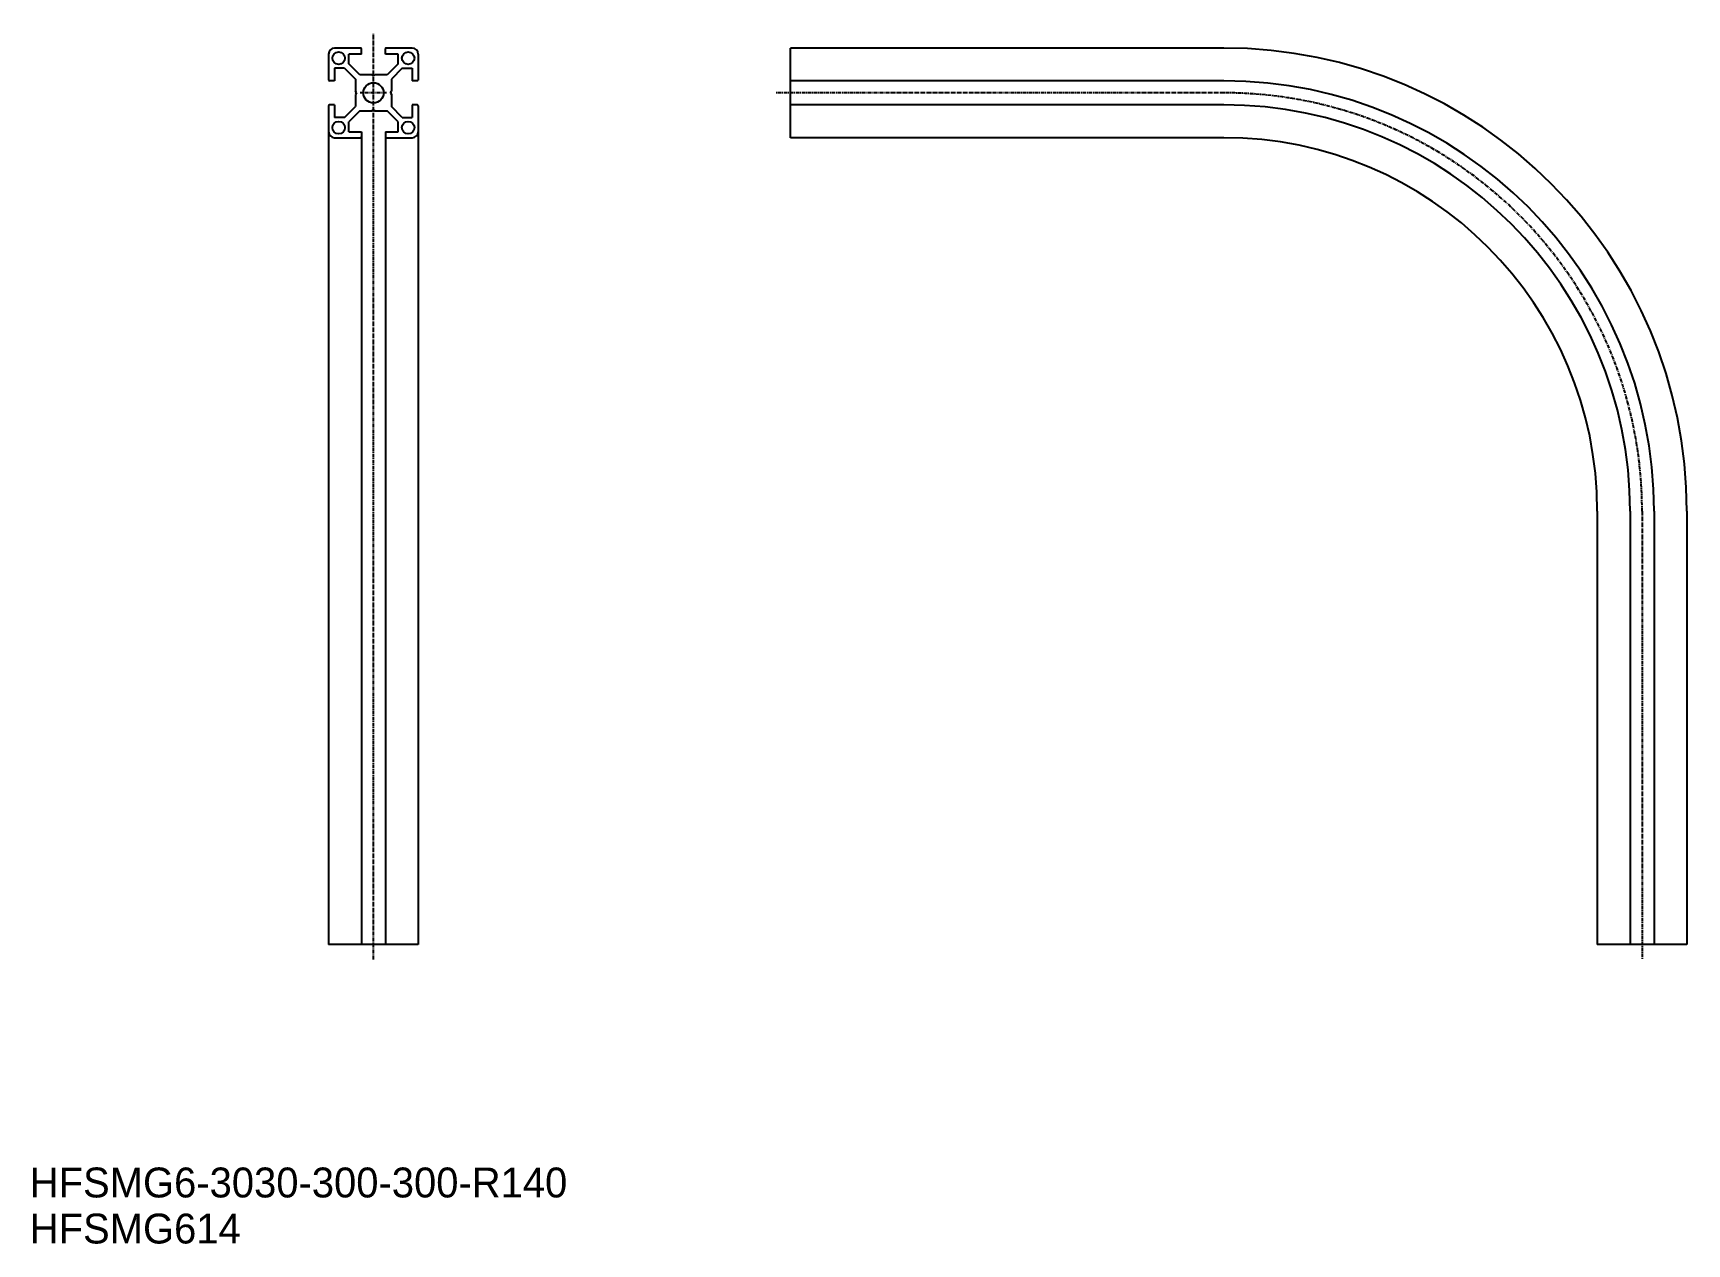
# Model space of a CAD drawing. Extents: x 1 to 555, y 0 to 405.
import ezdxf

# ---------------------------------------------------------------- set-up
doc = ezdxf.new("R2010")
doc.units = 0
doc.linetypes.add('CENTER', pattern=[2, 1.25, -0.25, 0.25, -0.25])
doc.layers.get('0').update_dxf_attribs({"linetype": 'CONTINUOUS'})
doc.layers.add('CENTER', color=1, linetype='CENTER')

msp = doc.modelspace()

# ---------------------------------------------------------------- linework, layer by layer
at = {"color": 7, "linetype": 'CONTINUOUS'}
for p, q in [((110.7, 400), (102, 400)), ((111, 398), (111, 399.7)), ((119, 398), (119, 399.7)), ((128, 400), (119.3, 400)), ((399.56, 400), (254.56, 400)), ((254.56, 370), (254.56, 400)), ((100, 398), (100, 389.3)), ((105.34, 393.25), (102, 393.25)), ((102, 393.25), (102, 389)), ((105.34, 393.25), (109, 389.59)), ((106.75, 394.66), (106.75, 398)), ((111, 398), (106.75, 398)), ((110.41, 391), (106.75, 394.66)), ((123.25, 398), (119, 398)), ((123.25, 394.66), (119.59, 391)), ((124.66, 393.25), (121, 389.59)), ((123.25, 394.66), (123.25, 398)), ((124.66, 393.25), (128, 393.25)), ((128, 393.25), (128, 389)), ((130, 398), (130, 389.3)), ((102, 389), (100.3, 389)), ((109, 389.59), (109, 385.52)), ((114.48, 391), (110.41, 391)), ((115, 390.7), (114.48, 391)), ((115, 390.7), (115.52, 391)), ((119.59, 391), (115.52, 391)), ((121, 389.59), (121, 385.52)), ((129.7, 389), (128, 389)), ((399.56, 389), (254.56, 389)), ((109.3, 385), (109, 385.52)), ((109.3, 385), (109, 384.48)), ((109, 384.48), (109, 380.41)), ((120.7, 385), (121, 385.52)), ((120.7, 385), (121, 384.48)), ((121, 384.48), (121, 380.41)), ((100, 380.7), (100, 100)), ((102, 381), (100.3, 381)), ((102, 381), (102, 376.75)), ((105.34, 376.75), (102, 376.75)), ((105.34, 376.75), (109, 380.41)), ((110.41, 379), (106.75, 375.34)), ((110.41, 379), (114.48, 379)), ((115, 379.3), (114.48, 379)), ((115, 379.3), (115.52, 379)), ((115.52, 379), (119.59, 379)), ((123.25, 375.34), (119.59, 379)), ((124.66, 376.75), (121, 380.41)), ((124.66, 376.75), (128, 376.75)), ((129.7, 381), (128, 381)), ((128, 381), (128, 376.75)), ((130, 380.7), (130, 100)), ((399.56, 381), (254.56, 381)), ((106.75, 372), (106.75, 375.34)), ((106.75, 372), (111, 372)), ((111, 372), (111, 100)), ((119, 372), (119, 100)), ((119, 372), (123.25, 372)), ((123.25, 372), (123.25, 375.34)), ((102, 370), (110.7, 370)), ((119.3, 370), (128, 370)), ((399.56, 370), (254.56, 370)), ((524.56, 245), (524.56, 100)), ((535.56, 245), (535.56, 100)), ((543.56, 245), (543.56, 100)), ((554.56, 245), (554.56, 100)), ((130, 100), (100, 100)), ((554.56, 100), (524.56, 100))]:
    msp.add_line(p, q, dxfattribs=at)
for centre, radius in [((103.38, 396.62), 2.1), ((126.63, 396.62), 2.1), ((115, 385), 3.4), ((103.38, 373.37), 2.1), ((126.63, 373.37), 2.1)]:
    msp.add_circle(centre, radius, dxfattribs=at)
for centre, radius, start, end in [((102, 398), 2, 90, 180), ((110.7, 399.7), 0.3, 0, 90), ((119.3, 399.7), 0.3, 90, 180), ((128, 398), 2, 0, 90), ((399.56, 245), 155, 0, 90), ((100.3, 389.3), 0.3, 180, 270), ((129.7, 389.3), 0.3, 270, 0), ((399.56, 245), 144, 0, 90), ((100.3, 380.7), 0.3, 90, 180), ((129.7, 380.7), 0.3, 0, 90), ((399.56, 245), 136, 0, 90), ((102, 372), 2, 180, 270), ((128, 372), 2, 270, 0), ((110.7, 370.3), 0.3, 270, 0), ((119.3, 370.3), 0.3, 180, 270), ((399.56, 245), 125, 0, 90)]:
    msp.add_arc(centre, radius, start, end, dxfattribs=at)
at = {"layer": 'CENTER', "color": 1, "linetype": 'CENTER'}
for p, q in [((115, 95), (115, 405)), ((119.4, 385), (110.6, 385)), ((399.56, 385), (249.56, 385)), ((539.56, 245), (539.56, 95))]:
    msp.add_line(p, q, dxfattribs=at)
msp.add_arc((399.56, 245), 140, 0, 90, dxfattribs=at)

# ---------------------------------------------------------------- texts
at = {"color": 7, "linetype": 'CONTINUOUS'}
for s, p in [('HFSMG6-3030-300-300-R140', (0, 15.41)), ('HFSMG614', (0, 0))]:
    msp.add_text(s, height=10, dxfattribs=at).set_placement(p)

doc.saveas('drawing.dxf')
